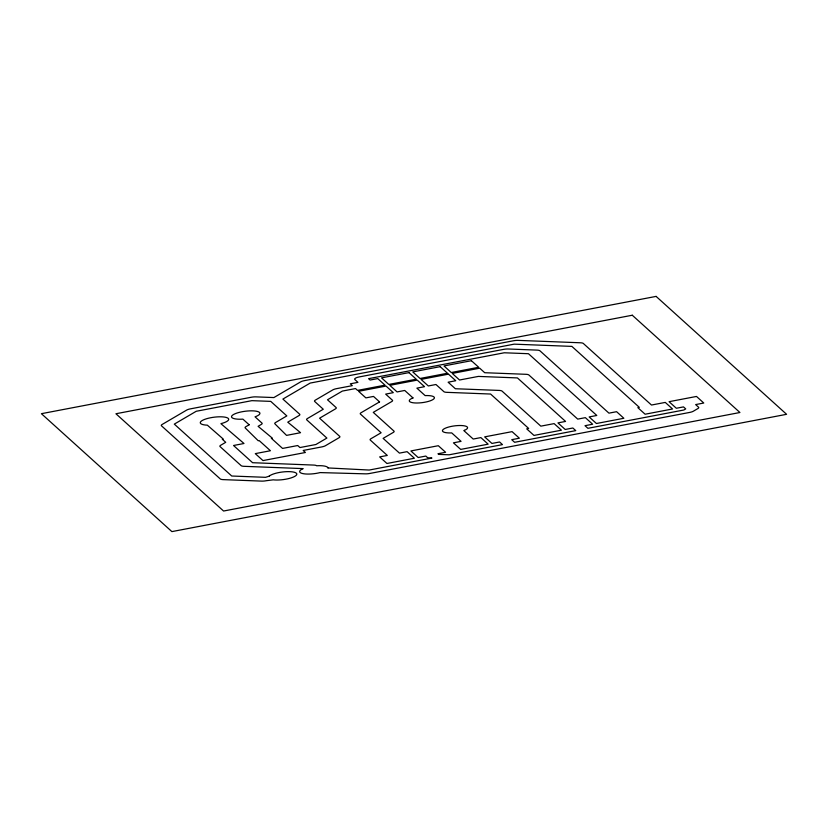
<?xml version="1.0" encoding="UTF-8"?>
<svg xmlns="http://www.w3.org/2000/svg" width="828" height="828" viewBox="0 0 828 828"><rect width="100%" height="100%" fill="white"/><g stroke="black" fill="none" stroke-linecap="round" stroke-linejoin="round"><path stroke-width="1.24" d="M328.012 467.944L369.195 470.045L431.937 458.07L430.115 458.008A6.324 1.687 -7.3 0 1 427.196 457.315L425.82 456.062L418.161 457.522L410.885 450.949L438.322 445.712L445.609 452.285L437.95 453.744L438.674 454.396L449.107 454.8L502.482 444.615L499.584 441.986L491.925 443.446L484.649 436.873L512.087 431.636L519.373 438.209L511.725 439.678L514.623 442.297L575.76 430.632L572.852 428.004L565.203 429.473L557.927 422.891L565.576 421.431L517.428 377.92L478.398 376.409L459.54 380.011L452.264 373.428L479.702 368.191L484.711 372.714L525.977 374.308A6.324 1.687 -7.3 0 1 528.895 375.001L577.716 419.113L585.365 417.654L592.641 424.236L584.992 425.695L587.901 428.314L683.814 410.015L685.719 408.897L683.504 406.9L676.341 408.266L669.065 401.683L696.503 396.446L703.779 403.029L695.644 404.581L698.521 407.19A6.324 1.687 -7.3 0 1 697.89 408.556L693.367 411.205A6.324 1.687 -7.3 0 1 689.548 412.447L369.899 473.44A6.324 1.687 -7.3 0 1 365.138 473.833L320.094 472.591A14.304 3.819 -7.3 0 1 303.462 473.73A14.304 3.819 -7.3 0 1 301.568 469.404L303.162 468.607L244.043 466.319A6.324 1.687 -7.3 0 1 241.124 465.636L220.082 446.613A6.324 1.687 -7.3 0 1 220.714 445.247L225.723 442.318L222.287 439.213L223.229 439.037L207.362 425.178A14.304 3.819 -7.3 0 1 203.243 419.982A14.304 3.819 -7.3 0 1 224.543 417.084A14.304 3.819 -7.3 0 1 223.105 423.036L220.91 423.657L244.001 443.497L233.537 445.495L252.592 462.707L313.729 465.077A6.334 1.687 -7.3 0 1 316.669 465.781L318.438 465.688A14.304 3.819 -7.3 0 1 328.012 467.944M269.183 476.183L265.571 477.321L231.736 476.017L174.304 424.122L196.226 411.278L251.878 400.659L270.756 401.383L286.83 415.915L275.589 422.508A6.324 1.687 -7.3 0 0 274.948 423.874L286.54 435.383L300.554 432.702L287.751 422.166L299.001 415.573A6.324 1.687 -7.3 0 0 299.643 414.207L282.897 399.065L310.179 383.074L514.147 344.158L571.879 346.394L639.34 407.355L637.839 407.645L645.115 414.217L672.553 408.98L665.277 402.408L651.481 405.037L583.347 343.475A6.324 1.687 -7.3 0 0 580.428 342.782L518.204 340.38A6.324 1.687 -7.3 0 0 513.443 340.763L304.445 380.642A6.324 1.687 -7.3 0 0 300.626 381.894L273.882 397.564L255.935 396.871A6.324 1.687 -7.3 0 0 251.174 397.264L190.492 408.846A6.324 1.687 -7.3 0 0 186.673 410.088L162.143 424.464A6.324 1.687 -7.3 0 0 161.501 425.83L220.258 478.936A6.324 1.687 -7.3 0 0 223.177 479.619L261.513 481.109A6.324 1.687 -7.3 0 0 266.274 480.716L273.23 479.836A14.304 3.819 -7.3 0 0 294.395 476.576A14.304 3.819 -7.3 0 0 288.92 471.629A14.304 3.819 -7.3 0 0 269.183 476.183M249.135 424.774L245.926 426.658A6.324 1.687 -7.3 0 0 245.285 428.024L258.264 440.775L259.205 440.599L270.425 450.742L255.283 453.63L262.973 460.585L305.408 452.492L303.172 450.463L321.626 446.944A6.324 1.687 -7.3 0 0 325.445 445.702L339.056 437.722A6.324 1.687 -7.3 0 0 339.687 436.356L319.587 418.192L335.443 408.897A6.324 1.687 -7.3 0 0 336.085 407.531L327.505 399.779L342.357 391.075L355.543 388.56L357.572 390.392L385.02 385.155L377.734 378.582L370.085 380.042L368.563 378.665L504.252 352.78L528.461 353.711L596.802 415.47L589.153 416.929L596.429 423.512L623.867 418.275L616.591 411.692L608.942 413.151L539.928 350.793A6.324 1.687 -7.3 0 0 537.01 350.109L508.309 348.992A6.324 1.687 -7.3 0 0 503.548 349.385L359.28 376.916A6.324 1.687 -7.3 0 0 354.819 379.524L357.944 382.36L350.296 383.819L352.324 385.651L336.623 388.642A6.324 1.687 -7.3 0 0 332.804 389.895L315.344 400.121A6.324 1.687 -7.3 0 0 314.702 401.497L323.272 409.239L307.426 418.533A6.324 1.687 -7.3 0 0 306.784 419.899L326.884 438.074L315.892 444.512L299.943 447.555L297.707 445.536L282.565 448.424L271.336 438.281L272.277 438.105L258.098 426.316L261.306 424.433A6.324 1.687 -7.3 0 0 261.948 423.067L255.034 416.815L256.359 416.318A14.304 3.819 -7.3 0 0 253.627 410.895A14.304 3.819 -7.3 0 0 232.999 414.838A14.304 3.819 -7.3 0 0 241.114 419.227L242.894 419.134L249.135 424.774M379.566 401.89L361.091 412.727A6.324 1.687 -7.3 0 0 360.459 414.093L381.118 432.765L370.954 438.716A6.324 1.687 -7.3 0 0 370.313 440.092L387.307 455.441L379.659 456.901L386.935 463.483L414.383 458.246L407.097 451.664L399.448 453.123L383.126 438.374L393.29 432.423A6.324 1.687 -7.3 0 0 393.921 431.046L373.262 412.375L391.737 401.549A6.324 1.687 -7.3 0 0 392.379 400.183L385.651 394.107L393.3 392.648L386.024 386.065L358.576 391.302L365.862 397.885L373.511 396.426L379.566 401.89M412.996 397.926L412.416 398.144A12.679 3.384 -7.3 0 0 414.838 402.946A12.679 3.384 -7.3 0 0 433.116 399.458A12.679 3.384 -7.3 0 0 425.923 395.567L425.137 395.608L416.877 388.146L424.526 386.686L417.25 380.104L389.812 385.341L397.088 391.923L404.737 390.464L412.996 397.926M464.436 430.363L463.846 430.591L473.212 439.047L480.861 437.588L488.147 444.17L460.699 449.407L453.423 442.825L461.072 441.365L451.705 432.899L450.918 432.94A12.679 3.384 -7.3 0 1 443.725 429.059A12.679 3.384 -7.3 0 1 462.003 425.561A12.679 3.384 -7.3 0 1 464.436 430.363M656.107 296.393L41.4 413.689L171.893 531.607L786.6 414.31L656.107 296.393M632.281 315.23L115.92 413.752L223.57 511.031L739.932 412.51L632.281 315.23M408.96 372.621L381.522 377.858L388.808 384.44L416.246 379.203L408.96 372.621M440.185 366.659L412.748 371.896L420.034 378.479L447.472 373.242L440.185 366.659M471.422 360.708L443.974 365.935L451.26 372.517L478.698 367.28L471.422 360.708M448.476 374.152L421.038 379.39L428.314 385.962L435.963 384.502L443.87 391.654A6.324 1.687 -7.3 0 0 446.789 392.337L490.59 394.035L528.688 428.469L526.691 428.842L533.977 435.424L561.415 430.187L554.139 423.615L540.829 426.151L502.058 391.116A6.324 1.687 -7.3 0 0 499.149 390.423L455.348 388.736L448.103 382.194L455.762 380.725L448.476 374.152"/></g></svg>
